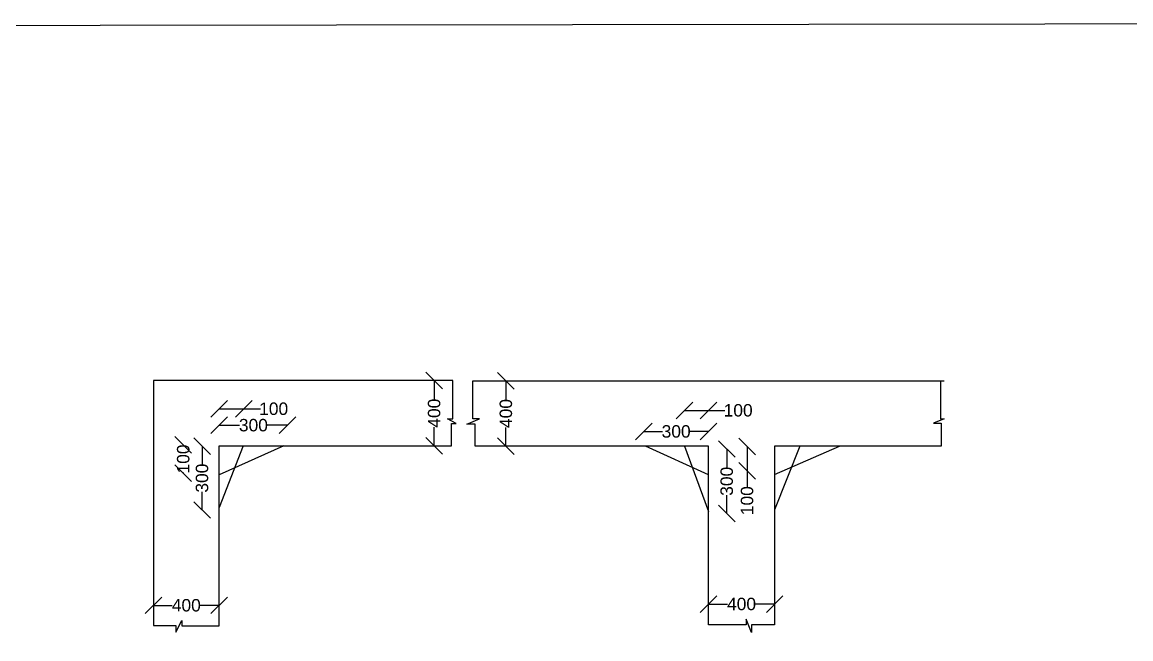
# Model space of a CAD drawing. Header units: millimetres. Extents: x 5124 to 3414126, y 2311 to 10524662.
# Drawn here: x 3400758 to 3407442, y 10520946 to 10524662 of the extents above; entities that cross this region are included whole.
import ezdxf

# ---------------------------------------------------------------- set-up
doc = ezdxf.new("R2010")
doc.units = ezdxf.units.MM
doc.header["$MEASUREMENT"] = 0
doc.layers.add('DIMENSION', color=7, linetype='Continuous')
doc.layers.add('DRAWING', color=7, linetype='Continuous')
doc.styles.get("Standard").update_dxf_attribs({"font": 'arial.ttf', "height": 75})
doc.dimstyles.get("Standard").update_dxf_attribs({"dimtxt": 75, "dimasz": 100, "dimexe": 0.18, "dimexo": 0.0625, "dimgap": 0.09, "dimtad": 0, "dimdec": 0, "dimzin": 0, "dimdsep": 46, "dimtxsty": 'Standard', "dimblk": 'OBLIQUE', "dimcen": 0.09, "dimse1": 1, "dimse2": 1, "dimadec": 0, "dimazin": 0, "dimtfac": 1, "dimtdec": 0, "dimtofl": 0, "dimtmove": 0, "dimatfit": 3, "dimfxl": 0, "dimtolj": 1, "dimtzin": 0, "dimarcsym": 0})

# ---------------------------------------------------------------- blocks, each defined once
blk = doc.blocks.new('_Oblique')
at = {"color": 0, "linetype": 'ByBlock', "lineweight": -2}
blk.add_line((-0.5, -0.5), (0.5, 0.5), dxfattribs=at)
blk = doc.blocks.new('*D21')
at = {"layer": 'Defpoints', "color": 0, "transparency": 16777216}
for p in [(3404895.7, 10521155.2), (3405294.9, 10521155.2), (3405294.9, 10521155.2)]:
    blk.add_point(p, dxfattribs=at)
at = {"layer": 'DIMENSION', "color": 0, "lineweight": -2, "transparency": 16777216}
for p, q in [((3404895.7, 10521155.2), (3405011, 10521155.2)), ((3405294.9, 10521155.2), (3405179.6, 10521155.2))]:
    blk.add_line(p, q, dxfattribs=at)
at = {"layer": 'DIMENSION', "color": 0, "lineweight": -2, "transparency": 16777216, "xscale": 100, "yscale": 100, "zscale": 100, "rotation": 180}
blk.add_blockref('_Oblique', (3404895.7, 10521155.2), dxfattribs=at)
at = {"layer": 'DIMENSION', "color": 0, "lineweight": -2, "transparency": 16777216, "xscale": 100, "yscale": 100, "zscale": 100}
blk.add_blockref('_Oblique', (3405294.9, 10521155.2), dxfattribs=at)
at = {"layer": 'DIMENSION', "color": 0, "transparency": 16777216, "insert": (3405095.3, 10521155.2), "char_height": 75, "attachment_point": 5}
blk.add_mtext('\\A1;400', dxfattribs=at)
blk = doc.blocks.new('*D22')
at = {"layer": 'Defpoints', "color": 0, "transparency": 16777216}
for p in [(3405003.8, 10522089.5), (3405006.2, 10522089.5), (3405003.8, 10521700.5)]:
    blk.add_point(p, dxfattribs=at)
at = {"layer": 'DIMENSION', "color": 0, "lineweight": -2, "transparency": 16777216}
for p, q in [((3405006.2, 10522089.5), (3405006.2, 10521977.8)), ((3405006.2, 10521700.5), (3405006.2, 10521812.2))]:
    blk.add_line(p, q, dxfattribs=at)
at = {"layer": 'DIMENSION', "color": 0, "lineweight": -2, "transparency": 16777216, "xscale": 100, "yscale": 100, "zscale": 100}
for p, rotation in [((3405006.2, 10522089.5), 90), ((3405006.2, 10521700.5), 270)]:
    blk.add_blockref('_Oblique', p, dxfattribs=dict(at, rotation=rotation))
at = {"layer": 'DIMENSION', "color": 0, "transparency": 16777216, "insert": (3405006.2, 10521895), "char_height": 75, "attachment_point": 5, "rotation": 90}
blk.add_mtext('\\A1;300', dxfattribs=at)
blk = doc.blocks.new('*D23')
at = {"layer": 'Defpoints', "color": 0, "transparency": 16777216}
for p in [(3405109.5, 10522103.9), (3405109.5, 10521957.4), (3405128.7, 10521957.4)]:
    blk.add_point(p, dxfattribs=at)
at = {"layer": 'DIMENSION', "color": 0, "lineweight": -2, "transparency": 16777216}
for p, q in [((3405128.7, 10522103.9), (3405128.7, 10521957.4)), ((3405128.7, 10521957.4), (3405128.7, 10521857.4))]:
    blk.add_line(p, q, dxfattribs=at)
at = {"layer": 'DIMENSION', "color": 0, "lineweight": -2, "transparency": 16777216, "xscale": 100, "yscale": 100, "zscale": 100}
for p, rotation in [((3405128.7, 10522103.9), 90), ((3405128.7, 10521957.4), 270)]:
    blk.add_blockref('_Oblique', p, dxfattribs=dict(at, rotation=rotation))
at = {"layer": 'DIMENSION', "color": 0, "transparency": 16777216, "insert": (3405128.7, 10521778.1), "char_height": 75, "attachment_point": 5, "rotation": 90}
blk.add_mtext('\\A1;100', dxfattribs=at)
blk = doc.blocks.new('*D24')
at = {"layer": 'Defpoints', "color": 0, "transparency": 16777216}
for p in [(3404895.7, 10522195.1), (3404506.5, 10522106.9), (3404895.7, 10522106.9)]:
    blk.add_point(p, dxfattribs=at)
at = {"layer": 'DIMENSION', "color": 0, "lineweight": -2, "transparency": 16777216}
for p, q in [((3404506.5, 10522195.1), (3404618.3, 10522195.1)), ((3404895.7, 10522195.1), (3404783.9, 10522195.1))]:
    blk.add_line(p, q, dxfattribs=at)
at = {"layer": 'DIMENSION', "color": 0, "lineweight": -2, "transparency": 16777216, "xscale": 100, "yscale": 100, "zscale": 100, "rotation": 180}
blk.add_blockref('_Oblique', (3404506.5, 10522195.1), dxfattribs=at)
at = {"layer": 'DIMENSION', "color": 0, "lineweight": -2, "transparency": 16777216, "xscale": 100, "yscale": 100, "zscale": 100}
blk.add_blockref('_Oblique', (3404895.7, 10522195.1), dxfattribs=at)
at = {"layer": 'DIMENSION', "color": 0, "transparency": 16777216, "insert": (3404701.1, 10522195.1), "char_height": 75, "attachment_point": 5}
blk.add_mtext('\\A1;300', dxfattribs=at)
blk = doc.blocks.new('*D25')
at = {"layer": 'Defpoints', "color": 0, "transparency": 16777216}
for p in [(3404750.8, 10522327.1), (3404895.6, 10522327.1), (3404895.6, 10522322.3)]:
    blk.add_point(p, dxfattribs=at)
at = {"layer": 'DIMENSION', "color": 0, "lineweight": -2, "transparency": 16777216}
for p, q in [((3404750.8, 10522322.3), (3404895.6, 10522322.3)), ((3404895.6, 10522322.3), (3404995.6, 10522322.3))]:
    blk.add_line(p, q, dxfattribs=at)
at = {"layer": 'DIMENSION', "color": 0, "lineweight": -2, "transparency": 16777216, "xscale": 100, "yscale": 100, "zscale": 100, "rotation": 180}
blk.add_blockref('_Oblique', (3404750.8, 10522322.3), dxfattribs=at)
at = {"layer": 'DIMENSION', "color": 0, "lineweight": -2, "transparency": 16777216, "xscale": 100, "yscale": 100, "zscale": 100}
blk.add_blockref('_Oblique', (3404895.6, 10522322.3), dxfattribs=at)
at = {"layer": 'DIMENSION', "color": 0, "transparency": 16777216, "insert": (3405074.9, 10522322.3), "char_height": 75, "attachment_point": 5}
blk.add_mtext('\\A1;100', dxfattribs=at)
blk = doc.blocks.new('*D26')
at = {"layer": 'Defpoints', "color": 0, "transparency": 16777216}
for p in [(3403634, 10522499.8), (3403634, 10522106.9), (3403674.8, 10522106.9)]:
    blk.add_point(p, dxfattribs=at)
at = {"layer": 'DIMENSION', "color": 0, "lineweight": -2, "transparency": 16777216}
for p, q in [((3403674.8, 10522499.8), (3403674.8, 10522387.7)), ((3403674.8, 10522106.9), (3403674.8, 10522219))]:
    blk.add_line(p, q, dxfattribs=at)
at = {"layer": 'DIMENSION', "color": 0, "lineweight": -2, "transparency": 16777216, "xscale": 100, "yscale": 100, "zscale": 100}
for p, rotation in [((3403674.8, 10522499.8), 90), ((3403674.8, 10522106.9), 270)]:
    blk.add_blockref('_Oblique', p, dxfattribs=dict(at, rotation=rotation))
at = {"layer": 'DIMENSION', "color": 0, "transparency": 16777216, "insert": (3403674.8, 10522303.3), "char_height": 75, "attachment_point": 5, "rotation": 90}
blk.add_mtext('\\A1;400', dxfattribs=at)
blk = doc.blocks.new('*D27')
at = {"layer": 'Defpoints', "color": 0, "transparency": 16777216}
for p in [(3403179.9, 10522502.1), (3403218.4, 10522108.6), (3403242.4, 10522108.6)]:
    blk.add_point(p, dxfattribs=at)
at = {"layer": 'DIMENSION', "color": 0, "lineweight": -2, "transparency": 16777216}
for p, q in [((3403242.4, 10522502.1), (3403242.4, 10522389.7)), ((3403242.4, 10522108.6), (3403242.4, 10522221))]:
    blk.add_line(p, q, dxfattribs=at)
at = {"layer": 'DIMENSION', "color": 0, "lineweight": -2, "transparency": 16777216, "xscale": 100, "yscale": 100, "zscale": 100}
for p, rotation in [((3403242.4, 10522502.1), 90), ((3403242.4, 10522108.6), 270)]:
    blk.add_blockref('_Oblique', p, dxfattribs=dict(at, rotation=rotation))
at = {"layer": 'DIMENSION', "color": 0, "transparency": 16777216, "insert": (3403242.4, 10522305.4), "char_height": 75, "attachment_point": 5, "rotation": 90}
blk.add_mtext('\\A1;400', dxfattribs=at)
blk = doc.blocks.new('*D28')
at = {"layer": 'Defpoints', "color": 0, "transparency": 16777216}
for p in [(3402358.7, 10522232.8), (3401946.1, 10522108.6), (3402358.7, 10522108.6)]:
    blk.add_point(p, dxfattribs=at)
at = {"layer": 'DIMENSION', "color": 0, "lineweight": -2, "transparency": 16777216}
for p, q in [((3401946.1, 10522232.8), (3402069.6, 10522232.8)), ((3402358.7, 10522232.8), (3402235.2, 10522232.8))]:
    blk.add_line(p, q, dxfattribs=at)
at = {"layer": 'DIMENSION', "color": 0, "lineweight": -2, "transparency": 16777216, "xscale": 100, "yscale": 100, "zscale": 100, "rotation": 180}
blk.add_blockref('_Oblique', (3401946.1, 10522232.8), dxfattribs=at)
at = {"layer": 'DIMENSION', "color": 0, "lineweight": -2, "transparency": 16777216, "xscale": 100, "yscale": 100, "zscale": 100}
blk.add_blockref('_Oblique', (3402358.7, 10522232.8), dxfattribs=at)
at = {"layer": 'DIMENSION', "color": 0, "transparency": 16777216, "insert": (3402152.4, 10522232.8), "char_height": 75, "attachment_point": 5}
blk.add_mtext('\\A1;300', dxfattribs=at)
blk = doc.blocks.new('*D29')
at = {"layer": 'Defpoints', "color": 0, "transparency": 16777216}
for p in [(3401946.5, 10522331.6), (3402095.3, 10522331.6), (3402095.3, 10522331.6)]:
    blk.add_point(p, dxfattribs=at)
at = {"layer": 'DIMENSION', "color": 0, "lineweight": -2, "transparency": 16777216}
for p, q in [((3401946.5, 10522331.6), (3402095.3, 10522331.6)), ((3402095.3, 10522331.6), (3402195.3, 10522331.6))]:
    blk.add_line(p, q, dxfattribs=at)
at = {"layer": 'DIMENSION', "color": 0, "lineweight": -2, "transparency": 16777216, "xscale": 100, "yscale": 100, "zscale": 100, "rotation": 180}
blk.add_blockref('_Oblique', (3401946.5, 10522331.6), dxfattribs=at)
at = {"layer": 'DIMENSION', "color": 0, "lineweight": -2, "transparency": 16777216, "xscale": 100, "yscale": 100, "zscale": 100}
blk.add_blockref('_Oblique', (3402095.3, 10522331.6), dxfattribs=at)
at = {"layer": 'DIMENSION', "color": 0, "transparency": 16777216, "insert": (3402274.5, 10522331.6), "char_height": 75, "attachment_point": 5}
blk.add_mtext('\\A1;100', dxfattribs=at)
blk = doc.blocks.new('*D30')
at = {"layer": 'Defpoints', "color": 0, "transparency": 16777216}
for p in [(3401729.5, 10522114.8), (3401731.9, 10522114.8), (3401731.9, 10521943.7)]:
    blk.add_point(p, dxfattribs=at)
at = {"layer": 'DIMENSION', "color": 0, "lineweight": -2, "transparency": 16777216}
for p, q in [((3401729.5, 10522114.8), (3401729.5, 10522108.5)), ((3401729.5, 10521943.7), (3401729.5, 10521950))]:
    blk.add_line(p, q, dxfattribs=at)
at = {"layer": 'DIMENSION', "color": 0, "lineweight": -2, "transparency": 16777216, "xscale": 100, "yscale": 100, "zscale": 100}
for p, rotation in [((3401729.5, 10522114.8), 90), ((3401729.5, 10521943.7), 270)]:
    blk.add_blockref('_Oblique', p, dxfattribs=dict(at, rotation=rotation))
at = {"layer": 'DIMENSION', "color": 0, "transparency": 16777216, "insert": (3401729.5, 10522029.3), "char_height": 75, "attachment_point": 5, "rotation": 90}
blk.add_mtext('\\A1;100', dxfattribs=at)
blk = doc.blocks.new('*D31')
at = {"layer": 'Defpoints', "color": 0, "transparency": 16777216}
for p in [(3401840.4, 10522105.9), (3401840.4, 10521722.1), (3401842.8, 10521722.1)]:
    blk.add_point(p, dxfattribs=at)
at = {"layer": 'DIMENSION', "color": 0, "lineweight": -2, "transparency": 16777216}
for p, q in [((3401842.8, 10522105.9), (3401842.8, 10521996.8)), ((3401842.8, 10521722.1), (3401842.8, 10521831.2))]:
    blk.add_line(p, q, dxfattribs=at)
at = {"layer": 'DIMENSION', "color": 0, "lineweight": -2, "transparency": 16777216, "xscale": 100, "yscale": 100, "zscale": 100}
for p, rotation in [((3401842.8, 10522105.9), 90), ((3401842.8, 10521722.1), 270)]:
    blk.add_blockref('_Oblique', p, dxfattribs=dict(at, rotation=rotation))
at = {"layer": 'DIMENSION', "color": 0, "transparency": 16777216, "insert": (3401842.8, 10521914), "char_height": 75, "attachment_point": 5, "rotation": 90}
blk.add_mtext('\\A1;300', dxfattribs=at)
blk = doc.blocks.new('*D32')
at = {"layer": 'Defpoints', "color": 0, "transparency": 16777216}
for p in [(3401549.6, 10521147.4), (3401549.6, 10521147.4), (3401946.1, 10521147.4)]:
    blk.add_point(p, dxfattribs=at)
at = {"layer": 'DIMENSION', "color": 0, "lineweight": -2, "transparency": 16777216}
for p, q in [((3401549.6, 10521147.4), (3401663.5, 10521147.4)), ((3401946.1, 10521147.4), (3401832.2, 10521147.4))]:
    blk.add_line(p, q, dxfattribs=at)
at = {"layer": 'DIMENSION', "color": 0, "lineweight": -2, "transparency": 16777216, "xscale": 100, "yscale": 100, "zscale": 100, "rotation": 180}
blk.add_blockref('_Oblique', (3401549.6, 10521147.4), dxfattribs=at)
at = {"layer": 'DIMENSION', "color": 0, "lineweight": -2, "transparency": 16777216, "xscale": 100, "yscale": 100, "zscale": 100}
blk.add_blockref('_Oblique', (3401946.1, 10521147.4), dxfattribs=at)
at = {"layer": 'DIMENSION', "color": 0, "transparency": 16777216, "insert": (3401747.9, 10521147.4), "char_height": 75, "attachment_point": 5}
blk.add_mtext('\\A1;400', dxfattribs=at)

msp = doc.modelspace()

# ---------------------------------------------------------------- linework, layer by layer
at = {"layer": 'DRAWING'}
msp.add_lwpolyline([(3381297.2, 10524614.6), (3414042.4, 10524661.5), (3414068.3, 10506542.5), (3381323.1, 10506495.6)], close=True, dxfattribs=at)
for points in [[(3403354.5, 10522502.1), (3401549.6, 10522502.1), (3401549.6, 10521025.5), (3401685.7, 10521025.5), (3401685.7, 10520985.4), (3401721, 10521056.5), (3401721, 10521024.4), (3401946.1, 10521024.4), (3401946.1, 10522108.6), (3403346.9, 10522108.6), (3403346.9, 10522243), (3403375, 10522243), (3403323.1, 10522272.1), (3403354.5, 10522272.1), (3403354.5, 10522502.1)], [(3406294.4, 10522499.8), (3406294.4, 10522272.3), (3406317.3, 10522272.3), (3406252.8, 10522245.9), (3406298.3, 10522245.9), (3406298.3, 10522107.4), (3405294.9, 10522107.4), (3405294.9, 10521030.6), (3405155.4, 10521030.6), (3405155.4, 10520984.4), (3405123.2, 10521063.2), (3405123.2, 10521030), (3404895.7, 10521030), (3404895.7, 10522106.9), (3403488.5, 10522106.9), (3403488.5, 10522238.6), (3403439.2, 10522238.6), (3403514.8, 10522272.3), (3403476.2, 10522272.3), (3403476.2, 10522499.8)], [(3403476.2, 10522499.8), (3406316.6, 10522499.8)], [(3402336.8, 10522108.6), (3401946.1, 10521933.6)], [(3402091, 10522108.6), (3401946.1, 10521736.9)], [(3404895.7, 10521933.9), (3404516.8, 10522106.9)], [(3404751.7, 10522106.9), (3404895.7, 10521713.8)], [(3405294.9, 10521936.8), (3405685.4, 10522107.4)], [(3405447.5, 10522107.4), (3405294.9, 10521722.5)]]:
    msp.add_lwpolyline(points, dxfattribs=at)

# ---------------------------------------------------------------- dimensions: what is measured, and where the dimension line sits
at = {"layer": 'DIMENSION'}
for base, p1, p2, text, picture, middle in [((3403242.4, 10522108.6), (3403179.9, 10522502.1), (3403218.4, 10522108.6), '400', '*D27', (3403242.4, 10522305.4)), ((3403674.8, 10522106.9), (3403634, 10522499.8), (3403634, 10522106.9), '400', '*D26', (3403674.8, 10522303.3)), ((3401729.5, 10522114.8), (3401731.9, 10521943.7), (3401731.9, 10522114.8), '100', '*D30', (3401729.5, 10522029.3)), ((3401842.8, 10521722.1), (3401840.4, 10522105.9), (3401840.4, 10521722.1), '300', '*D31', (3401842.8, 10521914)), ((3405006.2, 10522089.5), (3405003.8, 10521700.5), (3405003.8, 10522089.5), '300', '*D22', (3405006.2, 10521895)), ((3405128.7, 10521957.4), (3405109.5, 10522103.9), (3405109.5, 10521957.4), '100', '*D23', (3405128.7, 10521778.1))]:
    dim = msp.add_linear_dim(base=base, p1=p1, p2=p2, angle=90, text=text, dimstyle='Standard', dxfattribs=at)
    dim.commit()
    dim.dimension.update_dxf_attribs({"geometry": picture, "text_midpoint": middle})
for base, p1, p2, text, picture, middle in [((3402095.3, 10522331.6), (3401946.5, 10522331.6), (3402095.3, 10522331.6), '100', '*D29', (3402274.5, 10522331.6)), ((3404895.6, 10522322.3), (3404750.8, 10522327.1), (3404895.6, 10522327.1), '100', '*D25', (3405074.9, 10522322.3)), ((3402358.7, 10522232.8), (3401946.1, 10522108.6), (3402358.7, 10522108.6), '300', '*D28', (3402152.4, 10522232.8)), ((3404895.7, 10522195.1), (3404506.5, 10522106.9), (3404895.7, 10522106.9), '300', '*D24', (3404701.1, 10522195.1)), ((3401549.6, 10521147.4), (3401946.1, 10521147.4), (3401549.6, 10521147.4), '400', '*D32', (3401747.9, 10521147.4)), ((3405294.9, 10521155.2), (3404895.7, 10521155.2), (3405294.9, 10521155.2), '400', '*D21', (3405095.3, 10521155.2))]:
    dim = msp.add_linear_dim(base=base, p1=p1, p2=p2, text=text, dimstyle='Standard', dxfattribs=at)
    dim.commit()
    dim.dimension.update_dxf_attribs({"geometry": picture, "text_midpoint": middle})

doc.saveas('drawing.dxf')
